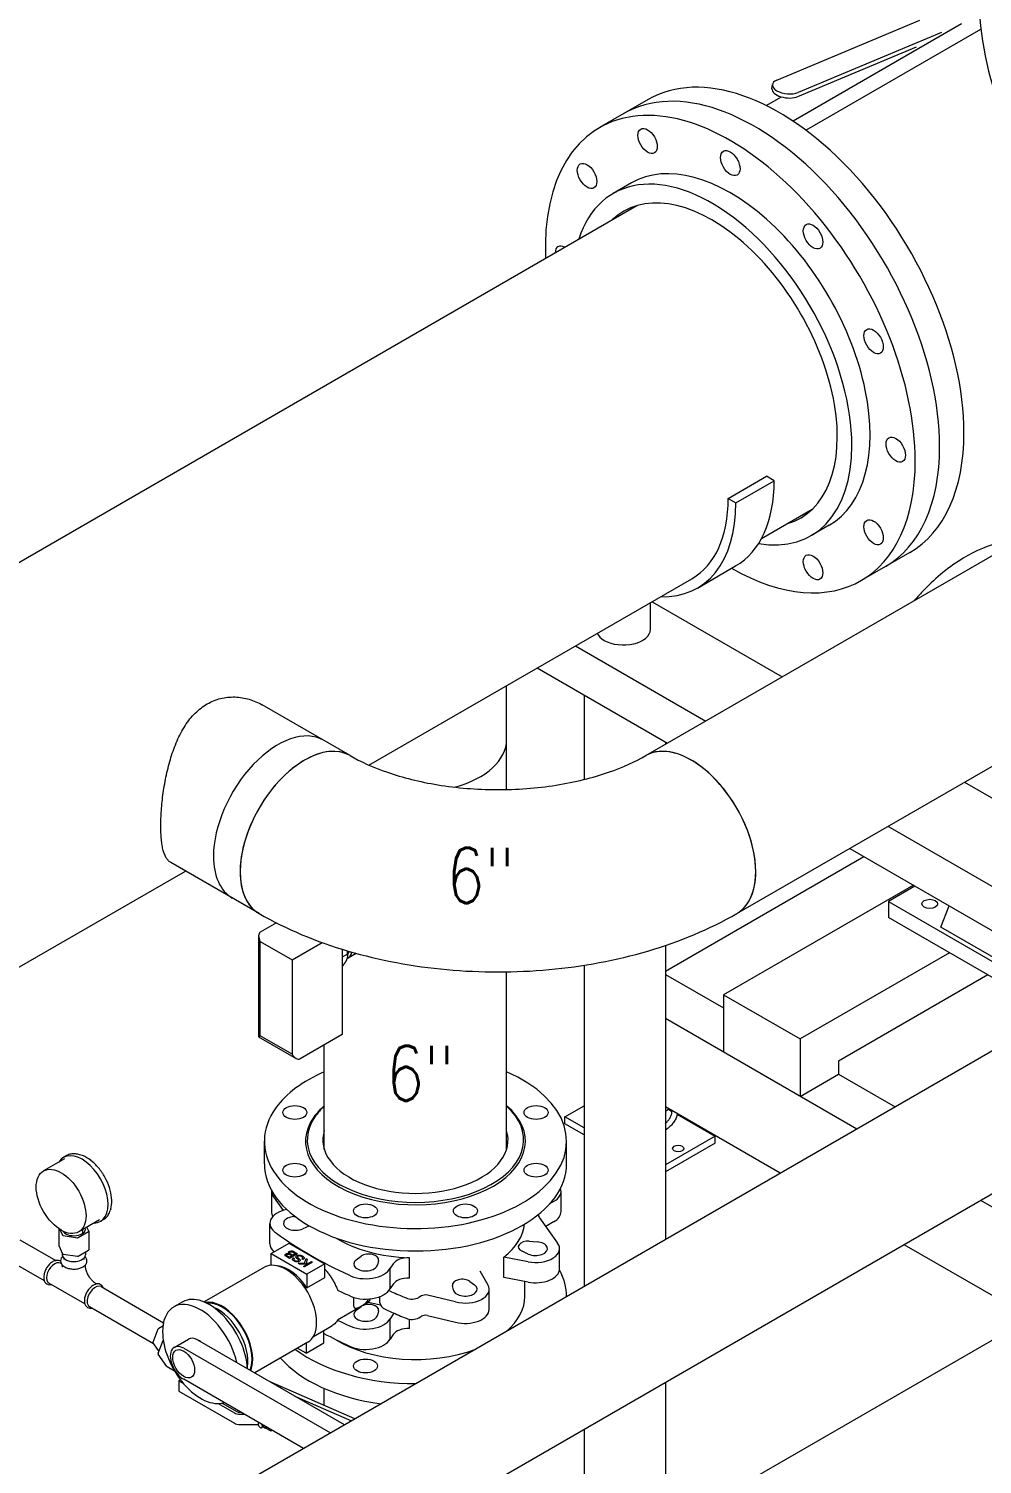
# Model space of a CAD drawing. Header units: millimetres. Extents: x -312439 to 477422, y -331570 to 212570.
# Drawn here: x 351526 to 353682, y 103076 to 106323 of the extents above; entities that cross this region are included whole.
import ezdxf

# ---------------------------------------------------------------- set-up
doc = ezdxf.new("R2010")
doc.units = ezdxf.units.MM
doc.layers.add('ARCONDTEXTO', color=4, linetype='Continuous')
doc.styles.add('ROMANS', font='romans.shx', dxfattribs={"height": 187.5})

msp = doc.modelspace()

# ---------------------------------------------------------------- linework, layer by layer
at = {"color": 4, "linetype": 'Continuous', "lineweight": 0, "extrusion": (-1.11022e-16, 0.816497, 0.57735)}
for p, q in [((353217.664, 106206.7), (353541.279, 106342.407)), ((353635.235, 106333.652), (353254.406, 106113.78)), ((353283.263, 106093.42), (353679.064, 106321.936)), ((353589.776, 106314.407), (353266.161, 106178.7)), ((353265.128, 106169.382), (353533.544, 106281.941)), ((353206.795, 106187.162), (353207.829, 106196.48)), ((352926.928, 106162.771), (352816.769, 106099.171)), ((353194.001, 106148.906), (353228.198, 106168.649)), ((352889.029, 105974.013), (352847.807, 105950.213)), ((353336.061, 105199.732), (353294.838, 105175.932)), ((353518.48, 105138.174), (353408.321, 105074.574)), ((352058.891, 103755.407), (352058.891, 103806.207)), ((352742.298, 103755.407), (352742.298, 103806.207)), ((351606.776, 103766.499), (351559.495, 103739.202)), ((351612.128, 103774.008), (351604.862, 103769.813)), ((351640.654, 103775.99), (351637.276, 103776.783)), ((352074.813, 103693.351), (352074.813, 103647.351)), ((352729.823, 103647.351), (352729.823, 103693.351)), ((351711.542, 103653.208), (351710.54, 103649.886)), ((352079.293, 103680.89), (352101.548, 103649.708)), ((352712.933, 103669.81), (352703.99, 103664.646)), ((351686.384, 103628.614), (351639.103, 103601.316)), ((351695.563, 103629.494), (351688.297, 103625.3)), ((352071.361, 103574.456), (352071.361, 103620.456)), ((352125.731, 103635.903), (352128.46, 103636.098)), ((352681.167, 103633.003), (352721.896, 103575.925)), ((352712.933, 103623.81), (352695.081, 103613.503)), ((351594.105, 103608.535), (351594.105, 103570.682)), ((351596.783, 103606.777), (351602.787, 103593.84)), ((351604.038, 103593.118), (351636.215, 103588.14)), ((351608.03, 103598.049), (351608.03, 103601.005)), ((351637.924, 103588.404), (351661.479, 103602.004)), ((351648.072, 103598.049), (351648.072, 103606.494)), ((351661.937, 103602.991), (351657.725, 103612.067)), ((351661.998, 103602.726), (351661.998, 103560.726)), ((352159.566, 103614.488), (352145.607, 103608.2)), ((351594.165, 103570.418), (351602.787, 103551.84)), ((351637.924, 103546.404), (351661.479, 103560.004)), ((351654.138, 103555.766), (351654.138, 103549.216)), ((352074.103, 103552.743), (352114.698, 103576.181)), ((352113.078, 103554.227), (352113.165, 103554.775)), ((352113.165, 103554.775), (352113.423, 103555.323)), ((352113.423, 103555.323), (352113.855, 103555.871)), ((352113.855, 103555.871), (352115.063, 103556.768)), ((352114.698, 103576.181), (352195.888, 103529.306)), ((352115.063, 103556.768), (352116.789, 103557.565)), ((352116.271, 103554.476), (352116.703, 103555.024)), ((352116.703, 103555.024), (352117.566, 103555.522)), ((352116.789, 103557.565), (352117.738, 103557.814)), ((352117.566, 103555.522), (352118.429, 103555.921)), ((352117.738, 103557.814), (352118.86, 103557.964)), ((352118.429, 103555.921), (352119.464, 103556.22)), ((352118.86, 103557.964), (352119.896, 103558.063)), ((352119.464, 103556.22), (352120.5, 103556.319)), ((352119.896, 103558.063), (352120.327, 103558.113)), ((352120.327, 103558.113), (352121.536, 103558.113)), ((352120.5, 103556.319), (352121.622, 103556.27)), ((352121.536, 103558.113), (352122.658, 103557.964)), ((352121.622, 103556.27), (352122.571, 103556.02)), ((352122.571, 103556.02), (352123.521, 103555.672)), ((352122.658, 103557.964), (352123.607, 103557.715)), ((352123.521, 103555.672), (352129.648, 103552.134)), ((352123.607, 103557.715), (352124.47, 103557.416)), ((352124.47, 103557.416), (352124.988, 103557.216)), ((352124.988, 103557.216), (352134.135, 103551.935)), ((352655.583, 103551.2), (352641.624, 103557.489)), ((352657.886, 103580.155), (352675.458, 103578.903)), ((352726.377, 103517.464), (352726.377, 103563.464)), ((351600.256, 103529.004), (351597.793, 103530.426)), ((351601.964, 103553.613), (351601.964, 103549.216)), ((351601.964, 103525.434), (351601.964, 103526.666)), ((351604.038, 103551.118), (351636.215, 103546.14)), ((351605.638, 103541.509), (351605.638, 103538.834)), ((351650.464, 103541.509), (351650.464, 103538.834)), ((351654.138, 103525.434), (351654.138, 103526.666)), ((352074.103, 103525.757), (352074.103, 103552.743)), ((352074.103, 103552.743), (352155.293, 103505.868)), ((352105.657, 103549.045), (352105.829, 103549.643)), ((352105.743, 103548.397), (352105.657, 103549.045)), ((352105.743, 103548.298), (352105.743, 103548.397)), ((352106.002, 103547.65), (352105.743, 103548.298)), ((352105.829, 103549.643), (352106.174, 103550.241)), ((352106.347, 103547.052), (352106.002, 103547.65)), ((352106.174, 103550.241), (352106.606, 103550.789)), ((352106.865, 103546.554), (352106.347, 103547.052)), ((352106.606, 103550.789), (352107.296, 103551.287)), ((352107.555, 103546.055), (352106.865, 103546.554)), ((352107.296, 103551.287), (352108.418, 103551.935)), ((352115.84, 103541.272), (352107.555, 103546.055)), ((352108.418, 103551.935), (352109.281, 103552.234)), ((352109.281, 103552.234), (352110.23, 103552.483)), ((352109.281, 103549.344), (352109.713, 103549.892)), ((352109.281, 103548.248), (352109.281, 103549.344)), ((352109.626, 103547.65), (352109.281, 103548.248)), ((352110.144, 103547.152), (352109.626, 103547.65)), ((352109.713, 103549.892), (352110.403, 103550.39)), ((352110.748, 103546.604), (352110.144, 103547.152)), ((352110.23, 103552.483), (352111.266, 103552.583)), ((352110.403, 103550.39), (352111.266, 103550.789)), ((352111.18, 103546.354), (352110.748, 103546.604)), ((352115.581, 103543.913), (352111.18, 103546.354)), ((352111.266, 103552.583), (352112.215, 103552.632)), ((352111.266, 103550.789), (352112.302, 103550.988)), ((352112.215, 103552.632), (352113.337, 103552.483)), ((352112.302, 103550.988), (352113.337, 103550.988)), ((352113.423, 103553.031), (352113.078, 103554.227)), ((352113.337, 103552.483), (352113.855, 103552.383)), ((352113.337, 103550.988), (352114.114, 103550.938)), ((352113.855, 103552.383), (352113.423, 103553.031)), ((352114.114, 103550.938), (352115.063, 103550.689)), ((352115.063, 103550.689), (352115.926, 103550.291)), ((352121.363, 103547.251), (352115.581, 103543.913)), ((352134.135, 103551.935), (352115.84, 103541.272)), ((352115.926, 103550.291), (352121.363, 103547.251)), ((352116.012, 103554.027), (352116.271, 103554.476)), ((352116.012, 103553.529), (352116.012, 103554.027)), ((352116.185, 103553.031), (352116.012, 103553.529)), ((352116.703, 103552.533), (352116.185, 103553.031)), ((352117.307, 103551.985), (352116.703, 103552.533)), ((352123.434, 103548.447), (352117.307, 103551.985)), ((352122.528, 103539.716), (352122.744, 103540.489)), ((352122.571, 103539.193), (352122.528, 103539.716)), ((352122.83, 103538.446), (352122.571, 103539.193)), ((352122.744, 103540.489), (352123.434, 103541.385)), ((352122.96, 103538.172), (352122.83, 103538.446)), ((352123.348, 103537.649), (352122.96, 103538.172)), ((352123.607, 103537.399), (352123.348, 103537.649)), ((352129.648, 103552.134), (352123.434, 103548.447)), ((352123.434, 103541.385), (352123.952, 103541.884)), ((352124.038, 103536.851), (352123.607, 103537.399)), ((352123.952, 103541.884), (352124.556, 103542.332)), ((352124.729, 103536.353), (352124.038, 103536.851)), ((352124.556, 103542.332), (352124.988, 103542.581)), ((352125.505, 103535.805), (352124.729, 103536.353)), ((352124.988, 103542.581), (352127.231, 103541.286)), ((352127.49, 103534.659), (352125.505, 103535.805)), ((352126.023, 103540.19), (352125.764, 103539.343)), ((352125.764, 103539.343), (352125.764, 103538.944)), ((352125.764, 103538.944), (352126.023, 103538.296)), ((352126.455, 103540.738), (352126.023, 103540.19)), ((352126.023, 103538.296), (352126.455, 103537.748)), ((352127.231, 103541.286), (352126.455, 103540.738)), ((352126.455, 103537.748), (352127.059, 103537.2)), ((352127.059, 103537.2), (352128.181, 103536.453)), ((352127.965, 103534.485), (352127.49, 103534.659)), ((352128.957, 103534.161), (352127.965, 103534.485)), ((352128.181, 103536.453), (352129.044, 103536.054)), ((352129.475, 103534.011), (352128.957, 103534.161)), ((352129.044, 103536.054), (352130.468, 103535.581)), ((352130.424, 103533.762), (352129.475, 103534.011)), ((352130.381, 103545.048), (352130.597, 103545.92)), ((352130.424, 103544.126), (352130.381, 103545.048)), ((352130.985, 103543.254), (352130.424, 103544.126)), ((352131.374, 103533.613), (352130.424, 103533.762)), ((352130.468, 103535.581), (352131.46, 103535.406)), ((352130.597, 103545.92), (352131.029, 103546.468)), ((352131.201, 103542.98), (352130.985, 103543.254)), ((352131.029, 103546.468), (352131.892, 103547.315)), ((352135.516, 103538.695), (352131.201, 103542.98)), ((352132.409, 103533.513), (352131.374, 103533.613)), ((352131.46, 103535.406), (352132.539, 103535.332)), ((352131.892, 103547.315), (352132.755, 103547.813)), ((352133.79, 103533.563), (352132.409, 103533.513)), ((352132.539, 103535.332), (352133.661, 103535.382)), ((352132.755, 103547.813), (352133.661, 103548.187)), ((352133.661, 103548.187), (352134.998, 103548.56)), ((352133.661, 103535.382), (352135.43, 103535.955)), ((352134.783, 103533.688), (352133.79, 103533.563)), ((352134.135, 103545.521), (352133.963, 103545.023)), ((352133.963, 103545.023), (352134.049, 103544.475)), ((352134.049, 103544.475), (352134.351, 103543.852)), ((352134.61, 103545.994), (352134.135, 103545.521)), ((352134.351, 103543.852), (352134.912, 103543.129)), ((352135.43, 103546.517), (352134.61, 103545.994)), ((352135.732, 103533.887), (352134.783, 103533.688)), ((352134.912, 103543.129), (352136.767, 103541.311)), ((352134.998, 103548.56), (352136.034, 103548.76)), ((352138.105, 103528.617), (352134.998, 103530.311)), ((352134.998, 103530.311), (352150.014, 103530.311)), ((352136.465, 103546.816), (352135.43, 103546.517)), ((352135.43, 103535.955), (352136.207, 103536.652)), ((352135.818, 103538.371), (352135.516, 103538.695)), ((352136.681, 103534.186), (352135.732, 103533.887)), ((352136.25, 103537.723), (352135.818, 103538.371)), ((352136.034, 103548.76), (352137.717, 103548.785)), ((352136.207, 103536.652), (352136.379, 103537.399)), ((352136.379, 103537.399), (352136.25, 103537.723)), ((352137.415, 103546.966), (352136.465, 103546.816)), ((352137.587, 103534.609), (352136.681, 103534.186)), ((352136.767, 103541.311), (352139.227, 103538.844)), ((352138.45, 103546.966), (352137.415, 103546.966)), ((352138.364, 103535.058), (352137.587, 103534.609)), ((352137.717, 103548.785), (352139.313, 103548.66)), ((352156.314, 103528.667), (352138.105, 103528.617)), ((352139.227, 103535.805), (352138.364, 103535.058)), ((352138.882, 103546.916), (352138.45, 103546.966)), ((352139.831, 103546.767), (352138.882, 103546.916)), ((352139.227, 103538.844), (352139.4, 103538.545)), ((352139.572, 103536.303), (352139.227, 103535.805)), ((352139.313, 103548.66), (352140.737, 103548.386)), ((352139.4, 103538.545), (352139.702, 103537.972)), ((352139.831, 103537.101), (352139.572, 103536.303)), ((352139.702, 103537.972), (352139.831, 103537.399)), ((352140.78, 103546.517), (352139.831, 103546.767)), ((352139.831, 103537.399), (352139.831, 103537.101)), ((352140.737, 103548.386), (352141.687, 103548.137)), ((352141.73, 103546.169), (352140.78, 103546.517)), ((352141.687, 103548.137), (352142.593, 103547.813)), ((352142.679, 103545.72), (352141.73, 103546.169)), ((352142.593, 103547.813), (352144.06, 103547.215)), ((352143.11, 103545.471), (352142.679, 103545.72)), ((352143.973, 103544.873), (352143.11, 103545.471)), ((352143.887, 103540.04), (352144.578, 103540.638)), ((352146.045, 103538.795), (352143.887, 103540.04)), ((352144.836, 103544.076), (352143.973, 103544.873)), ((352144.06, 103547.215), (352145.613, 103546.318)), ((352144.578, 103540.638), (352145.182, 103541.186)), ((352145.441, 103543.329), (352144.836, 103544.076)), ((352145.182, 103541.186), (352145.527, 103541.784)), ((352145.613, 103542.581), (352145.441, 103543.329)), ((352145.527, 103541.784), (352145.613, 103542.581)), ((352145.613, 103546.318), (352146.433, 103545.795)), ((352146.649, 103539.243), (352146.045, 103538.795)), ((352146.433, 103545.795), (352147.123, 103545.247)), ((352147.339, 103539.741), (352146.649, 103539.243)), ((352147.123, 103545.247), (352147.727, 103544.699)), ((352147.253, 103523.335), (352156.314, 103528.667)), ((352149.583, 103521.99), (352147.253, 103523.335)), ((352147.943, 103540.289), (352147.339, 103539.741)), ((352147.727, 103544.699), (352148.202, 103544.176)), ((352148.375, 103540.837), (352147.943, 103540.289)), ((352148.202, 103544.176), (352148.547, 103543.628)), ((352148.72, 103541.435), (352148.375, 103540.837)), ((352148.547, 103543.628), (352148.763, 103543.055)), ((352148.806, 103542.282), (352148.72, 103541.435)), ((352148.763, 103543.055), (352148.806, 103542.282)), ((352167.878, 103532.653), (352149.583, 103521.99)), ((352150.014, 103530.311), (352153.294, 103540.973)), ((352153.294, 103540.973), (352156.055, 103539.379)), ((352156.055, 103539.379), (352153.294, 103530.41)), ((352153.294, 103530.41), (352159.335, 103530.41)), ((352195.888, 103529.306), (352155.293, 103505.868)), ((352159.335, 103530.41), (352165.548, 103533.998)), ((352165.548, 103533.998), (352167.878, 103532.653)), ((352195.888, 103498.056), (352195.888, 103529.306)), ((352266.867, 103538.19), (352277.759, 103546.249)), ((352317.019, 103536.86), (352314.851, 103526.715)), ((352350.448, 103528.965), (352343.247, 103518.969)), ((352386.939, 103496.79), (352386.939, 103542.79)), ((352655.18, 103533.735), (352600.386, 103544.167)), ((352600.386, 103498.167), (352600.386, 103544.167)), ((352058.888, 103521.26), (351922.888, 103442.74)), ((352155.293, 103505.868), (352155.293, 103474.618)), ((352155.293, 103474.618), (352195.888, 103498.056)), ((352343.247, 103472.969), (352343.247, 103518.969)), ((352546.504, 103513.058), (352564.571, 103481.422)), ((352655.18, 103487.735), (352600.386, 103498.167)), ((351652.967, 103438.326), (351571.706, 103485.242)), ((352155.117, 103474.72), (352155.293, 103474.618)), ((352346.146, 103466.01), (352340.34, 103468.567)), ((352350.448, 103482.965), (352343.247, 103472.969)), ((352491.497, 103442.904), (352427.649, 103458.093)), ((352486.339, 103469.715), (352484.17, 103479.86)), ((352523.43, 103489.249), (352534.322, 103481.19)), ((352567.298, 103425.62), (352567.298, 103471.62)), ((352647.993, 103455.407), (352647.993, 103489.104)), ((351874.59, 103443.136), (351854.211, 103431.573)), ((352294.723, 103442.312), (352224.525, 103401.783)), ((352266.867, 103424.19), (352277.759, 103432.249)), ((352320.343, 103440.896), (352320.343, 103455.023)), ((352333.458, 103425.597), (352346.146, 103420.01)), ((352414.323, 103456.555), (352408.209, 103453.025)), ((352317.019, 103422.86), (352314.851, 103412.715)), ((352350.448, 103414.965), (352343.247, 103404.969)), ((352343.247, 103358.969), (352343.247, 103404.969)), ((352386.939, 103382.79), (352386.939, 103403.727)), ((352408.209, 103407.025), (352414.323, 103410.555)), ((352427.649, 103412.093), (352491.497, 103396.904)), ((351807.223, 103351.661), (351819, 103382.016)), ((351820.084, 103383.364), (351829.636, 103388.879)), ((352169.715, 103364.629), (352211.317, 103388.648)), ((352193.698, 103350.12), (352193.698, 103378.475)), ((352350.448, 103368.965), (352343.247, 103358.969)), ((351819, 103333.461), (351807.223, 103350.216)), ((351819.029, 103326.663), (351830.333, 103355.8)), ((351819.199, 103333.277), (351821.156, 103332.147)), ((351855.049, 103340.137), (351887.11, 103358.648)), ((351876.482, 103338.014), (352208.277, 103146.453)), ((352240.338, 103164.963), (351908.543, 103356.525)), ((352156.868, 103351.555), (352037.01, 103282.355)), ((352153.103, 103326.682), (352133.445, 103338.032)), ((352153.103, 103326.682), (352193.698, 103350.12)), ((352153.103, 103349.381), (352153.103, 103326.682)), ((351838.62, 103296.974), (351819.029, 103324.847)), ((351838.87, 103296.743), (351855.667, 103287.045)), ((351869.168, 103266.96), (351865.241, 103264.692)), ((351865.241, 103264.692), (351865.241, 103241.092)), ((351865.241, 103264.692), (351875.974, 103258.495)), ((352147.655, 103111.453), (351876.482, 103268.014)), ((351865.241, 103241.092), (351991.336, 103168.291)), ((352263.404, 103178.28), (352071.771, 103262.285)), ((351954.654, 103213.07), (351991.336, 103191.891)), ((351963.174, 103214.051), (351996.446, 103194.841)), ((352128.003, 103229.82), (352255.709, 103173.838)), ((352003.439, 103193.169), (352006.118, 103193.169)), ((352003.439, 103188.997), (352013.344, 103188.997)), ((352003.439, 103165.397), (352045.032, 103165.397)), ((352059.383, 103162.358), (352053.033, 103158.692)), ((352059.569, 103158.042), (352055.738, 103160.254)), ((352060.144, 103157.985), (352063.493, 103159.918)), ((352062.172, 103160.806), (352060.273, 103158.105)), ((352060.919, 103158.432), (352073.434, 103151.207)), ((352073.434, 103154.304), (352073.434, 103151.207)), ((352073.434, 103151.207), (352076.117, 103152.755))]:
    msp.add_line(p, q, dxfattribs=at)
at = {"color": 5, "linetype": 'Continuous', "lineweight": 0, "extrusion": (-1.11022e-16, 0.816497, 0.57735)}
for p, q in [((347217.848, 102641.49), (352900.982, 105922.649)), ((352921.329, 104678.588), (354265.516, 105454.654)), ((353183.136, 105169.706), (353297.554, 105235.765)), ((352295.438, 104657.193), (353025.774, 105078.852)), ((352606.719, 104601.857), (352606.719, 104836.911)), ((352252.941, 104678.588), (352053.877, 104793.518)), ((353127.454, 104321.57), (353784.362, 104700.836)), ((354753.706, 104616.057), (348755.1, 101152.76)), ((352046.817, 104321.57), (351847.752, 104436.5)), ((348398.061, 102407.041), (351880.469, 104417.611)), ((355252.155, 104249.837), (348634.63, 100429.207)), ((354698.822, 104261.08), (350043.404, 101573.274)), ((352246.567, 104229.552), (352234.589, 104222.637)), ((352247.138, 104227.628), (352247.017, 104225.25)), ((352248.611, 104220.937), (352266.75, 104231.41)), ((352606.719, 103788.005), (352606.719, 104189.536)), ((352194.47, 103788.005), (352194.47, 104024.663)), ((351505.995, 103583.426), (351587.256, 103536.51)), ((351479.908, 103538.242), (351561.169, 103491.326)), ((351689.592, 103477.426), (351830.829, 103395.883)), ((351663.505, 103432.242), (351808.347, 103348.618)), ((352194.47, 103208.498), (352194.47, 103247.261))]:
    msp.add_line(p, q, dxfattribs=at)
at = {"color": 7, "linetype": 'Continuous', "lineweight": 0, "extrusion": (-1.11022e-16, 0.816497, 0.57735)}
for p, q in [((353107.906, 105260.394), (353194.509, 105310.394)), ((353211.829, 105300.394), (353194.509, 105310.394)), ((353125.227, 105250.394), (353211.829, 105300.394)), ((353107.906, 105260.394), (353125.227, 105250.394)), ((353038.021, 105057.639), (353124.623, 105107.639)), ((352932.026, 104964.294), (352932.026, 105024.727)), ((352935.673, 105026.833), (353230.09, 104856.851)), ((352762.468, 104926.833), (353056.885, 104756.851)), ((352675.866, 104876.833), (352970.283, 104706.851)), ((352782.091, 104815.504), (352782.091, 104624.685)), ((353642.339, 104618.839), (353743.252, 104560.577)), ((353469.134, 104518.839), (354027.227, 104196.624)), ((353382.532, 104468.839), (353940.625, 104146.624)), ((352965.803, 104249.239), (352965.803, 103583.81)), ((352782.091, 104204.505), (352782.091, 103477.744)), ((352965.803, 103260.521), (352965.803, 102929.81)), ((352782.091, 103154.455), (352782.091, 102823.744))]:
    msp.add_line(p, q, dxfattribs=at)
at = {"color": 3, "linetype": 'Continuous', "lineweight": 0, "extrusion": (-1.11022e-16, 0.816497, 0.57735)}
for p, q in [((352965.803, 104709.438), (352965.803, 104704.265)), ((352965.803, 104191.404), (353414.433, 104450.421)), ((353526.68, 104385.615), (353097.477, 104137.815)), ((353530.165, 104383.603), (353469.942, 104348.833)), ((353469.942, 104348.833), (353469.942, 104312.469)), ((353469.942, 104348.833), (353880.401, 104111.854)), ((353588.699, 104290.547), (353607.484, 104338.963)), ((353848.909, 104093.672), (353469.942, 104312.469)), ((353889.303, 104116.994), (353588.699, 104290.547)), ((353608.17, 104232.663), (353270.682, 104037.815)), ((352965.803, 104183.837), (353097.477, 104107.815)), ((353694.772, 104182.663), (353357.285, 103987.815)), ((353097.477, 104137.815), (353097.477, 104007.815)), ((353097.477, 104137.815), (353270.682, 104037.815)), ((353398.839, 103833.824), (352965.803, 104083.837)), ((353270.682, 104037.815), (353270.682, 103907.815)), ((353357.285, 103987.815), (353357.285, 103957.815)), ((353270.682, 103907.815), (353357.285, 103957.815)), ((353357.285, 103957.815), (353485.441, 103883.824)), ((352738.612, 103861.689), (352782.091, 103886.791)), ((353225.633, 103733.824), (352965.803, 103883.837)), ((352738.612, 103845.689), (352738.612, 103861.689)), ((352782.091, 103836.586), (352738.612, 103861.689)), ((352972.586, 103878.604), (352980.698, 103873.92)), ((352992.243, 103867.255), (353078.094, 103817.689)), ((352782.091, 103820.586), (352738.612, 103845.689)), ((353078.094, 103817.689), (352965.803, 103752.857)), ((353078.094, 103801.689), (353078.094, 103817.689)), ((353078.094, 103801.689), (352965.803, 103736.857)), ((353965.219, 103506.824), (353678.815, 103672.179)), ((353792.014, 103406.824), (353505.61, 103572.179)), ((351679.054, 103483.51), (351677.987, 103484.126)), ((352742.298, 103455.407), (352742.298, 103454.77)), ((352094.718, 103252.532), (352093.841, 103252.61)), ((352094.977, 103252.452), (352097.421, 103251.041))]:
    msp.add_line(p, q, dxfattribs=at)
at = {"color": 2, "linetype": 'Continuous', "lineweight": 0, "extrusion": (-1.11022e-16, 0.816497, 0.57735)}
for p, q in [((352045.845, 104270.797), (352045.845, 104042.855)), ((352086.303, 104300.213), (352049.555, 104278.997)), ((352121.71, 104216.655), (352189.578, 104255.839)), ((352234.589, 104240.79), (352234.589, 104047.826)), ((352045.845, 104042.855), (352049.555, 104044.997)), ((352045.845, 104042.855), (352130.666, 103993.884)), ((352234.589, 104047.826), (352139.622, 103992.997))]:
    msp.add_line(p, q, dxfattribs=at)
at = {"color": 2, "linetype": 'Continuous', "lineweight": 0}
for p, q in [((352049.555, 104044.997), (352049.555, 104258.313)), ((352049.555, 104258.313), (352121.71, 104216.655)), ((352121.71, 104216.655), (352121.71, 104003.338)), ((352121.71, 104003.338), (352049.555, 104044.997))]:
    msp.add_line(p, q, dxfattribs=at)
at = {"color": 4, "linetype": 'Continuous', "lineweight": 0}
for centre, major_axis, ratio, start_param, end_param in [((354092.947, 106152.908), (-295.776, 512.299), 0.57735027, 3.4625876, 7.06858347), ((354092.947, 106152.908), (-295.776, 512.299), 0.57735027, 0.78539816, 2.85831703), ((353222.704, 105650.473), (295.776, -512.299), 0.57735027, 0.78539816, 3.14159265), ((353167.624, 105618.673), (295.776, -512.299), 0.57735027, 0.78539816, 3.14159265), ((353241.913, 106192.7), (-34.084, 3.78), 0.49374699, 5.55713401, 8.69872666), ((353240.879, 106183.382), (34.084, -3.78), 0.49374699, 3.14159265, 5.55713401), ((353112.545, 105586.873), (295.776, -512.299), 0.57735027, 0.78539816, 3.97765017), ((353112.545, 105586.873), (-223.516, 387.141), 0.57735027, 3.14159265, 6.28318531), ((353071.322, 105563.073), (223.516, -387.141), 0.57735027, 0.78539816, 3.6213146), ((352738.422, 105802.873), (15.554, -26.941), 0.57735027, 2.37697695, 3.90620835), ((353222.704, 105650.473), (295.776, -512.299), 0.57735027, 0, 0.78539816), ((353071.322, 105563.073), (223.516, -387.141), 0.57735027, 5.8365922, 7.06858347), ((353167.624, 105618.673), (295.776, -512.299), 0.57735027, 0, 0.78539816), ((353112.545, 105586.873), (295.776, -512.299), 0.57735027, 5.50444835, 7.06858347), ((352400.595, 103806.207), (-341.704, 0), 0.57735027, 5.89048623, 10.34803479), ((352400.595, 103806.207), (-341.704, 0), 0.57735027, 5.35992847, 5.89048623), ((352400.595, 103806.207), (-248.623, 0), 0.57735027, 5.89048623, 10.01814257), ((352400.595, 103809.407), (-244.704, 0), 0.57735027, 5.89048623, 9.99395953), ((352400.595, 103806.207), (-248.623, 0), 0.57735027, 5.68982069, 5.89048623), ((352400.595, 103809.407), (-244.704, 0), 0.57735027, 5.71400373, 5.89048623), ((351646.58, 103697.556), (41.718, -72.257), 0.57735027, 5.97915208, 9.72881118), ((352400.595, 103755.407), (-341.704, 0), 0.57735027, 0, 3.14159265), ((352672.159, 103693.351), (57.664, 0), 0.57735027, 5.49778714, 6.48837061), ((352128.973, 103620.456), (-57.612, 0), 0.57735027, 5.05192447, 7.01565574), ((352129.031, 103647.351), (-54.218, 0), 0.57735027, 0, 0.36108645), ((352129.031, 103620.464), (-26.944, 0), 0.57735027, 4.83515448, 8.51661272), ((352715.139, 103641.083), (-36.742, 0), 0.57735027, 0.02542419, 0.39078769), ((352672.159, 103647.351), (57.664, 0), 0.57735027, 5.49778714, 6.28318531), ((351604.496, 103594.105), (-1.769, 0), 0.57735027, 0.26179939, 1.30899694), ((351628.051, 103607.704), (-26.087, 0), 0.57735027, 0.30524156, 3.28412376), ((351628.051, 103591.216), (26.087, 0), 0.57735027, 2.44570065, 2.56239177), ((351636.673, 103589.127), (1.769, 0), 0.57735027, 4.45058959, 5.49778714), ((351628.051, 103591.216), (26.087, 0), 0.57735027, 0.57920089, 0.695892), ((351660.228, 103602.726), (1.769, 0), 0.57735027, 5.49778714, 6.54498469), ((352899.425, 103973.407), (-1041.033, 0), 0.57735027, 0.67415921, 0.89663711), ((352146.003, 103624.523), (22.045, 0), 0.57735027, 5.37502007, 5.4354748), ((352400.595, 103685.407), (247.398, 0), 0.57735027, 3.89075804, 4.6571629), ((352400.595, 103628.407), (247.398, 0), 0.57735027, 5.65240676, 6.21727529), ((351660.228, 103560.726), (1.769, 0), 0.57735027, 5.49778714, 6.28318531), ((352128.973, 103574.456), (-57.612, 0), 0.57735027, 0, 0.57191654), ((352655.186, 103567.523), (-22.045, 0), 0.57735027, 4.5896219, 7.19134897), ((352672.159, 103563.464), (54.218, 0), 0.57735027, 4.39388168, 6.69260189), ((352672.159, 103563.464), (26.944, 0), 0.57735027, 4.04975631, 7.73121456), ((351584.75, 103507.834), (-13.044, -22.592), 0.57735027, 3.14159265, 6.28318531), ((351628.051, 103549.216), (26.087, 0), 0.57735027, 3.14159265, 5.49778714), ((351604.496, 103552.105), (-1.769, 0), 0.57735027, 0.26179939, 1.30899694), ((351636.673, 103547.127), (1.769, 0), 0.57735027, 4.45058959, 5.49778714), ((351628.051, 103549.216), (26.087, 0), 0.57735027, 5.49778714, 6.28318531), ((352107.878, 103436.407), (48.99, -84.853), 0.57735027, 0, 3.14159265), ((352113.603, 103439.713), (-46.54, 80.61), 0.57735027, 4.81527641, 5.89597755), ((352288.109, 103528.62), (-26.944, 0), 0.57735027, 5.62055264, 9.30201088), ((352295.139, 103538.419), (22.045, 0), 0.57735027, 6.16041823, 8.76214529), ((352384.911, 103521.609), (-36.742, 0), 0.57735027, 4.6571629, 5.92906003), ((352288.096, 103528.587), (-57.612, 0), 0.57735027, 0.8383259, 2.84824923), ((352384.911, 103475.609), (-36.742, 0), 0.57735027, 4.6571629, 5.92906003), ((352506.05, 103481.419), (22.045, 0), 0.57735027, 0.66263109, 3.26435815), ((352672.159, 103517.464), (54.218, 0), 0.57735027, 4.39388168, 6.28318531), ((352400.595, 103455.407), (341.704, 0), 0.57735027, 6.27995033, 6.59104291), ((352899.425, 103927.407), (-1041.033, 0), 0.57735027, 0.86544902, 0.89663711), ((352288.096, 103482.587), (-57.612, 0), 0.57735027, 0.8383259, 2.84824923), ((352977.148, 103939.496), (-1034.762, 0), 0.57735027, 0.91498296, 0.95495011), ((352422.984, 103451.555), (-12.247, 0), 0.57735027, 4.32160129, 5.49778714), ((352513.08, 103471.62), (-26.944, 0), 0.57735027, 0.1227655, 3.80422374), ((352513.08, 103471.62), (-54.218, 0), 0.57735027, 1.16137975, 3.46009996), ((351914.649, 103325.05), (-60.438, 106.523), 0.57229596, 4.22328271, 7.07290387), ((351935.029, 103336.613), (60.438, -106.523), 0.57229596, 0.84465523, 3.14159265), ((351963.379, 103352.981), (48.99, -84.853), 0.57735027, 0.78539816, 2.94120843), ((351963.379, 103352.981), (47.842, -82.864), 0.57735027, 2.35619449, 2.89508595), ((351953.907, 103347.512), (47.842, -82.864), 0.57735027, 0.60973252, 2.48929781), ((351963.379, 103352.981), (47.842, -82.864), 0.57735027, 0.4172627, 2.35619449), ((352697.622, 103776.896), (466.176, 350.867), 0.10439391, 3.46287924, 3.51903727), ((352295.139, 103424.419), (22.045, 0), 0.57735027, 6.16041823, 8.76214529), ((352400.595, 103571.407), (247.398, 0), 0.57735027, 4.27017577, 4.3865444), ((352353.668, 103440.896), (-33.325, 0), 0.57735027, 0, 0.91921606), ((352392.62, 103462.025), (-22.045, 0), 0.57735027, 0.92875564, 2.35619449), ((352513.08, 103425.62), (54.218, 0), 0.57735027, 4.3029724, 6.28318531), ((352400.595, 103455.407), (247.398, 0), 0.57735027, 5.69911555, 6.28318531), ((352899.425, 103859.407), (-1041.033, 0), 0.57735027, 0.86544902, 0.89663711), ((352288.096, 103414.587), (-57.612, 0), 0.57735027, 0.8383259, 2.84824923), ((352288.109, 103414.62), (-26.944, 0), 0.57735027, 5.62055264, 9.30201088), ((352977.148, 103893.496), (1034.762, 0), 0.57735027, 4.05657561, 4.09654276), ((352384.911, 103407.609), (-36.742, 0), 0.57735027, 5.80761258, 5.92906003), ((352392.62, 103416.025), (22.045, 0), 0.57735027, 4.07034829, 5.49778714), ((352422.984, 103405.555), (12.247, 0), 0.57735027, 1.18000863, 2.35619449), ((351820.084, 103381.919), (0.885, 1.532), 0.57735027, 0.78539816, 1.83259571), ((351914.649, 103325.05), (-60.438, 106.523), 0.57229596, 0.78971856, 3.02809865), ((351908.543, 103321.525), (21.433, -37.123), 0.57735027, 2.35619449, 3.14159265), ((352899.425, 103813.407), (-1041.033, 0), 0.57735027, 0.82587956, 0.89663711), ((352384.911, 103361.609), (-36.742, 0), 0.57735027, 4.6571629, 5.92906003), ((351808.306, 103351.564), (-0.885, -1.532), 0.57735027, 4.97418837, 6.02138592), ((351820.084, 103334.809), (-0.885, -1.532), 0.57735027, 6.02138592, 6.28318531), ((351876.482, 103303.014), (-21.433, 37.123), 0.57735027, 5.49778714, 8.6393798), ((351914.649, 103325.05), (17.546, -30.39), 0.57735027, 2.35619449, 2.57818058), ((352400.595, 103455.407), (341.704, 0), 0.57735027, 3.7944782, 4.71562396), ((352400.595, 103455.407), (247.398, 0), 0.57735027, 3.88280243, 5.29645874), ((352288.096, 103368.587), (-57.612, 0), 0.57735027, 0.8383259, 2.84824923), ((351820.391, 103326.541), (-1.112, -1.927), 0.57735027, 4.97418837, 6.02138592), ((351839.983, 103298.669), (-1.112, -1.927), 0.57735027, 6.02138592, 6.28318531), ((351963.379, 103352.981), (48.99, -84.853), 0.57735027, 0.42628742, 0.78539816), ((352400.595, 103404.607), (341.704, 0), 0.57735027, 3.60737275, 4.48242433), ((352003.439, 103198.879), (17.116, 0), 0.57735027, 3.92699082, 4.71238898), ((352003.439, 103175.279), (17.116, 0), 0.57735027, 3.92699082, 4.71238898), ((352003.439, 103198.879), (9.89, 0), 0.57735027, 3.92699082, 4.71238898), ((352049.603, 103164.634), (-3.43, 5.942), 0.57735027, 0.12665016, 0.78539816), ((352049.603, 103164.634), (-3.43, 5.942), 0.57735027, 0.78539816, 4.58573882), ((352059.569, 103158.981), (0.575, -0.996), 0.57735027, 5.49778714, 6.54498469), ((352062.918, 103160.915), (0.575, -0.996), 0.57735027, 0, 0.17460488)]:
    msp.add_ellipse(centre, major_axis=major_axis, ratio=ratio, start_param=start_param, end_param=end_param, dxfattribs=at)
for centre, major_axis in [((352925.484, 106068.995), (15.554, -26.941)), ((353112.545, 106018.873), (15.554, -26.941)), ((352788.545, 105989.934), (15.554, -26.941)), ((353299.607, 105852.995), (15.554, -26.941)), ((353436.545, 105615.811), (15.554, -26.941)), ((353486.668, 105370.873), (15.554, -26.941)), ((353436.545, 105183.811), (15.554, -26.941)), ((353299.607, 105104.75), (15.554, -26.941)), ((352127.899, 103871.422), (-27.189, 0)), ((352673.29, 103871.422), (-27.189, 0)), ((351599.299, 103670.259), (39.804, -68.943)), ((352127.899, 103740.993), (-27.189, 0)), ((352673.29, 103740.993), (-27.189, 0)), ((352287.64, 103648.767), (-27.189, 0)), ((352513.549, 103648.767), (-27.189, 0)), ((351876.482, 103303.014), (17.546, -30.39)), ((352287.64, 103297.967), (27.189, 0))]:
    msp.add_ellipse(centre, major_axis=major_axis, ratio=0.57735027, dxfattribs=at)
at = {"color": 5, "linetype": 'Continuous', "lineweight": 0}
for centre, major_axis, start_param, end_param in [((353071.322, 105563.073), (200.246, -346.836), 6.14317148, 9.56479178), ((352089.494, 104534.942), (-103.062, -178.509), 3.14159265, 5.49778714), ((352149.879, 104500.079), (103.062, 178.509), 0, 3.14159265), ((352149.879, 104500.079), (-103.062, -178.509), 3.14159265, 5.49778714), ((352400.595, 104714.556), (206.125, 0), 5.15861133, 6.28318531), ((352400.595, 104714.556), (-206.125, 0), 2.01701867, 3.14159265), ((353024.392, 104500.079), (-103.062, 178.509), 3.14159265, 6.28318531), ((353024.392, 104500.079), (-103.062, 178.509), 3.92699082, 6.28318531), ((352089.494, 104534.942), (-103.062, -178.509), 5.49778714, 6.28318531), ((352149.879, 104500.079), (-103.062, -178.509), 5.49778714, 6.28318531), ((353024.392, 104500.079), (-103.062, 178.509), 3.14159265, 3.92699082), ((352215.19, 104248.169), (22.627, -39.191), 0.72864817, 0.97932491), ((352228.464, 104255.833), (20.147, -34.896), 6.15484872, 6.90546091), ((352228.464, 104255.833), (16.473, -28.532), 0.14786883, 0.52348545), ((352400.595, 103809.407), (-209.431, 0), 6.10524599, 9.60271728), ((351676.549, 103454.834), (-13.044, -22.592), 3.14159265, 5.49778714), ((351676.549, 103454.834), (-13.044, -22.592), 5.49778714, 6.28318531)]:
    msp.add_ellipse(centre, major_axis=major_axis, ratio=0.57735027, start_param=start_param, end_param=end_param, dxfattribs=at)
at = {"color": 7, "linetype": 'Continuous', "lineweight": 0}
for centre, major_axis, start_param, end_param in [((352914.09, 105472.294), (210.534, -364.655), 0, 0.78539816), ((352827.487, 105422.294), (210.534, -364.655), 5.94041338, 7.06858347), ((352827.487, 105422.294), (198.286, -343.442), 0, 0.78539816), ((352870.789, 104964.294), (-61.237, 0), 0.26000524, 0.78539816), ((352870.789, 104964.294), (-61.237, 0), 0.78539816, 3.14159265)]:
    msp.add_ellipse(centre, major_axis=major_axis, ratio=0.57735027, start_param=start_param, end_param=end_param, dxfattribs=at)
at = {"color": 3, "linetype": 'Continuous', "lineweight": 0}
for centre, major_axis in [((353563.556, 104343.269), (17.814, 0)), ((352994.956, 103789.689), (-12.86, 0))]:
    msp.add_ellipse(centre, major_axis=major_axis, ratio=0.57735027, dxfattribs=at)
at = {"color": 2, "linetype": 'Continuous', "lineweight": 0}
for centre, major_axis, start_param, end_param in [((352058.511, 104263.484), (-8.956, 15.512), 0, 1.57079633), ((352130.666, 104008.509), (8.956, -15.512), 4.71238898, 6.28318531)]:
    msp.add_ellipse(centre, major_axis=major_axis, ratio=0.57735027, start_param=start_param, end_param=end_param, dxfattribs=at)
at = {"color": 3, "linetype": 'Continuous', "lineweight": 0}
for centre, major_axis, start_param, end_param in [((352965.343, 103872.592), (-3.062, -5.303), 2.35619449, 2.57920806), ((352129.031, 103693.351), (-54.218, 0), 6.21040253, 6.69260189), ((351595.874, 103570.682), (-1.769, 0), 0, 0.26179939), ((352094.093, 103250.92), (0.885, 1.532), 0, 0.26179939)]:
    msp.add_ellipse(centre, major_axis=major_axis, ratio=0.57735027, start_param=start_param, end_param=end_param, dxfattribs=at)
for points, knots in [([(353768.29, 105167.581), (353754.664, 105166.922), (353741.166, 105164.98), (353697.032, 105154.93), (353667.44, 105142.146), (353607.817, 105106.242), (353578.129, 105081.944), (353543.267, 105045.9), (353535.804, 105037.672), (353528.561, 105029.173)], [4.282816467, 4.282816467, 4.282816467, 4.282816467, 4.418375954, 4.418375954, 4.733888594, 4.733888594, 5.088897201, 5.088897201, 5.188924418, 5.188924418, 5.188924418, 5.188924418]), ([(352973.491, 103879.398), (352971.238, 103877.388), (352968.8, 103875.473), (352966.073, 103873.576), (352965.938, 103873.482), (352965.803, 103873.389)], [260.55035161, 260.55035161, 260.55035161, 260.55035161, 264.98059162, 264.98059162, 265.21043712, 265.21043712, 265.21043712, 265.21043712]), ([(352965.803, 103846.823), (352967.542, 103848.317), (352969.144, 103849.862), (352972.563, 103853.59), (352974.262, 103855.815), (352977.08, 103860.349), (352978.2, 103862.673), (352979.846, 103867.36), (352980.37, 103869.736), (352980.686, 103873.147), (352980.724, 103874.19), (352980.703, 103875.234)], [149.48054217, 149.48054217, 149.48054217, 149.48054217, 153.04140817, 153.04140817, 157.89564185, 157.89564185, 162.80984196, 162.80984196, 167.80883827, 167.80883827, 170.00900287, 170.00900287, 170.00900287, 170.00900287]), ([(352992.449, 103868.453), (352992.079, 103866.096), (352991.5, 103863.755), (352989.75, 103858.577), (352988.459, 103855.749), (352985.28, 103850.255), (352983.376, 103847.576), (352979.008, 103842.421), (352976.521, 103839.934), (352971.327, 103835.47), (352968.65, 103833.457), (352965.803, 103831.57)], [453.68785506, 453.68785506, 453.68785506, 453.68785506, 457.74962787, 457.74962787, 462.85063615, 462.85063615, 468.02145132, 468.02145132, 473.27729779, 473.27729779, 478.03438389, 478.03438389, 478.03438389, 478.03438389])]:
    msp.add_open_spline(points, degree=3, knots=knots, dxfattribs=at)
at = {"color": 5, "linetype": 'Continuous', "lineweight": 0}
for points, knots in [([(351847.752, 104436.5), (351845.829, 104437.611), (351844.008, 104439.003), (351840.6, 104442.396), (351839.013, 104444.397), (351836.088, 104449.028), (351834.75, 104451.658), (351832.327, 104457.547), (351831.243, 104460.805), (351829.33, 104467.922), (351828.499, 104471.784), (351827.086, 104480.065), (351826.505, 104484.484), (351825.584, 104493.799), (351825.244, 104498.696), (351824.796, 104508.865), (351824.688, 104514.136), (351824.688, 104524.92), (351824.796, 104530.587), (351825.244, 104542.383), (351825.584, 104548.511), (351826.505, 104561.126), (351827.086, 104567.612), (351828.499, 104580.825), (351829.33, 104587.551), (351831.243, 104601.114), (351832.327, 104607.958), (351834.75, 104621.64), (351836.088, 104628.478), (351839.013, 104642.016), (351840.6, 104648.716), (351844.008, 104661.847), (351845.829, 104668.278), (351849.682, 104680.767), (351851.785, 104687.051), (351856.36, 104699.527), (351858.832, 104705.717), (351864.161, 104717.86), (351867.018, 104723.812), (351873.128, 104735.343), (351876.38, 104740.922), (351883.275, 104751.584), (351886.921, 104756.673), (351894.589, 104766.257), (351898.611, 104770.752), (351906.983, 104779.063), (351911.334, 104782.88), (351920.293, 104789.778), (351924.901, 104792.86), (351934.271, 104798.27), (351939.156, 104800.669), (351949.241, 104804.766), (351954.442, 104806.464), (351965.055, 104809.114), (351970.468, 104810.066), (351981.389, 104811.214), (351986.897, 104811.41), (351997.881, 104811.07), (352003.362, 104810.534), (352014.178, 104808.775), (352019.513, 104807.552), (352029.914, 104804.492), (352034.981, 104802.654), (352044.737, 104798.452), (352049.425, 104796.088), (352053.877, 104793.518)], [64.92084542, 64.92084542, 64.92084542, 64.92084542, 73.00951141, 73.00951141, 81.09817741, 81.09817741, 89.1868434, 89.1868434, 97.2755094, 97.2755094, 105.36417539, 105.36417539, 113.45284139, 113.45284139, 121.54150739, 121.54150739, 129.63017338, 129.63017338, 137.71883938, 137.71883938, 145.80750537, 145.80750537, 153.89617137, 153.89617137, 161.98483736, 161.98483736, 170.07350336, 170.07350336, 178.16216935, 178.16216935, 186.25083535, 186.25083535, 194.33950134, 194.33950134, 202.45460702, 202.45460702, 210.5697127, 210.5697127, 218.68481838, 218.68481838, 226.79992405, 226.79992405, 234.91502973, 234.91502973, 243.03013541, 243.03013541, 251.14524108, 251.14524108, 259.26034676, 259.26034676, 267.37545244, 267.37545244, 275.49055812, 275.49055812, 283.60566379, 283.60566379, 291.72076947, 291.72076947, 299.83587515, 299.83587515, 307.95098082, 307.95098082, 316.0660865, 316.0660865, 324.18119218, 324.18119218, 324.18119218, 324.18119218]), ([(352252.941, 104678.588), (352276.226, 104665.145), (352304.802, 104652.069), (352371.557, 104629.057), (352410.144, 104619.318), (352493.587, 104605.58), (352538.62, 104601.82), (352629.467, 104601.462), (352675.273, 104604.967), (352761.367, 104618.617), (352801.707, 104628.683), (352869.687, 104652.168), (352898.134, 104665.196), (352921.329, 104678.588)], [0, 0, 0, 0, 0.2471265, 0.2471265, 0.50760913, 0.50760913, 0.77855804, 0.77855804, 1.053397, 1.053397, 1.32461508, 1.32461508, 1.57079633, 1.57079633, 1.57079633, 1.57079633]), ([(352046.817, 104321.57), (352108.795, 104285.787), (352176.67, 104257.728), (352319.786, 104215.627), (352395.055, 104201.641), (352548.205, 104187.636), (352626.066, 104187.636), (352779.216, 104201.641), (352854.485, 104215.627), (352997.601, 104257.728), (353065.476, 104285.787), (353127.454, 104321.57)], [0, 0, 0, 0, 0.31415927, 0.31415927, 0.62831853, 0.62831853, 0.9424778, 0.9424778, 1.25663706, 1.25663706, 1.57079633, 1.57079633, 1.57079633, 1.57079633])]:
    msp.add_open_spline(points, degree=3, knots=knots, dxfattribs=at)
for points, weights in [([(352245.875, 104237.373), (352246.363, 104233.674), (352246.567, 104229.552)], [1.0145064158, 1.00976611456, 1]), ([(352244.754, 104216.96), (352241.857, 104210.558), (352234.589, 104201.07)], [1, 1.03335792342, 1.00808033252]), ([(352246.567, 104229.552), (352248.035, 104224.213), (352244.754, 104216.96)], [1, 1.0379548493, 1])]:
    msp.add_rational_spline(points, weights, degree=2, dxfattribs=at)
at = {"color": 4, "linetype": 'Continuous', "lineweight": 0}
for points, knots in [([(351637.276, 103776.783), (351635.394, 103777.226), (351633.538, 103777.544), (351629.896, 103777.929), (351628.111, 103777.996), (351624.629, 103777.877), (351622.932, 103777.691), (351619.644, 103777.066), (351618.053, 103776.627), (351614.994, 103775.502), (351613.526, 103774.815), (351612.128, 103774.008)], [1.859058413, 1.859058413, 1.859058413, 1.859058413, 1.958485629, 1.958485629, 2.057912844, 2.057912844, 2.157340059, 2.157340059, 2.256767275, 2.256767275, 2.35619449, 2.35619449, 2.35619449, 2.35619449]), ([(351711.542, 103653.208), (351713.306, 103659.058), (351714.093, 103665.74), (351713.69, 103680.156), (351712.485, 103687.896), (351708.217, 103703.616), (351705.155, 103711.594), (351697.491, 103726.989), (351692.892, 103734.405), (351682.614, 103747.941), (351676.936, 103754.058), (351665.053, 103764.382), (351658.85, 103768.583), (351648.631, 103773.588), (351644.592, 103775.064), (351640.654, 103775.99)], [5.99492323, 5.99492323, 5.99492323, 5.99492323, 6.31601488, 6.31601488, 6.6392065, 6.6392065, 6.96195028, 6.96195028, 7.28431668, 7.28431668, 7.60676361, 7.60676361, 7.92970167, 7.92970167, 8.14224372, 8.14224372, 8.14224372, 8.14224372]), ([(351695.563, 103629.494), (351696.961, 103630.302), (351698.29, 103631.229), (351700.794, 103633.316), (351701.969, 103634.474), (351704.154, 103637.009), (351705.164, 103638.386), (351707.008, 103641.342), (351707.843, 103642.922), (351709.33, 103646.268), (351709.982, 103648.034), (351710.54, 103649.886)], [5.497787144, 5.497787144, 5.497787144, 5.497787144, 5.597214359, 5.597214359, 5.696641574, 5.696641574, 5.79606879, 5.79606879, 5.895496005, 5.895496005, 5.994923221, 5.994923221, 5.994923221, 5.994923221]), ([(351598.399, 103534.193), (351596.967, 103535.296), (351595.294, 103536.074), (351591.621, 103536.913), (351589.615, 103536.922), (351585.309, 103536.177), (351583.003, 103535.308), (351578.35, 103532.735), (351576.011, 103530.968), (351571.641, 103526.779), (351569.612, 103524.357), (351566.05, 103519.118), (351564.515, 103516.305), (351562.068, 103510.535), (351561.156, 103507.578), (351560.231, 103502.639), (351560.031, 103500.626), (351560.031, 103498.684)], [3.85019765, 3.85019765, 3.85019765, 3.85019765, 4.10313939, 4.10313939, 4.37566185, 4.37566185, 4.69126744, 4.69126744, 5.03135787, 5.03135787, 5.3709906, 5.3709906, 5.70789292, 5.70789292, 6.0452189, 6.0452189, 6.28318531, 6.28318531, 6.28318531, 6.28318531]), ([(351602.661, 103545.759), (351601.431, 103544.494), (351600.409, 103543.093), (351598.744, 103539.71), (351598.254, 103537.659), (351598.326, 103533.745), (351598.791, 103531.9), (351600.506, 103528.339), (351601.819, 103526.649), (351604.699, 103523.984), (351606.16, 103522.93), (351607.768, 103522.002)], [4.98679564, 4.98679564, 4.98679564, 4.98679564, 5.2208086, 5.2208086, 5.50845278, 5.50845278, 5.76901523, 5.76901523, 6.05571016, 6.05571016, 6.28318531, 6.28318531, 6.28318531, 6.28318531]), ([(351601.964, 103525.434), (351601.964, 103524.055), (351601.834, 103522.993), (351601.587, 103521.774), (351601.473, 103521.502), (351601.473, 103521.502)], [0, 0, 0, 0, 0.206723666, 0.206723666, 0.380488515, 0.380488515, 0.380488515, 0.380488515]), ([(351607.768, 103522.002), (351610.174, 103520.613), (351612.911, 103519.505), (351618.777, 103517.89), (351621.903, 103517.383), (351628.232, 103516.996), (351631.431, 103517.112), (351637.628, 103517.955), (351640.624, 103518.682), (351646.15, 103520.721), (351648.677, 103522.037), (351652.95, 103525.207), (351654.714, 103527.061), (351657.03, 103531.031), (351657.69, 103533.098), (351657.891, 103537.069), (351657.553, 103538.943), (351656.082, 103542.543), (351654.909, 103544.248), (351653.442, 103545.759)], [0, 0, 0, 0, 0.34048244, 0.34048244, 0.67988947, 0.67988947, 1.01671615, 1.01671615, 1.35418116, 1.35418116, 1.69481479, 1.69481479, 2.03123729, 2.03123729, 2.32696498, 2.32696498, 2.58783067, 2.58783067, 2.867186, 2.867186, 2.867186, 2.867186]), ([(351677.987, 103484.126), (351676.793, 103484.815), (351675.392, 103485.773), (351672.301, 103488.306), (351670.597, 103489.924), (351667.121, 103493.773), (351665.351, 103496.039), (351662.028, 103500.992), (351660.486, 103503.693), (351657.868, 103509.15), (351656.793, 103511.907), (351655.222, 103517.035), (351654.706, 103519.417), (351654.222, 103522.982), (351654.138, 103524.312), (351654.138, 103525.434)], [1.57079633, 1.57079633, 1.57079633, 1.57079633, 1.77751999, 1.77751999, 2.00098147, 2.00098147, 2.24003607, 2.24003607, 2.48801039, 2.48801039, 2.73567488, 2.73567488, 2.9733388, 2.9733388, 3.14159265, 3.14159265, 3.14159265, 3.14159265]), ([(351560.031, 103498.684), (351560.031, 103495.905), (351560.438, 103493.268), (351562.139, 103488.707), (351563.379, 103486.739), (351566.44, 103483.911), (351568.138, 103482.946), (351571.811, 103481.855), (351573.772, 103481.726), (351576.171, 103482.004), (351576.609, 103482.073), (351577.048, 103482.158)], [0, 0, 0, 0, 0.34048244, 0.34048244, 0.65554533, 0.65554533, 0.92276419, 0.92276419, 1.19075282, 1.19075282, 1.25064011, 1.25064011, 1.25064011, 1.25064011]), ([(352195.888, 103516.874), (352197.62, 103514.896), (352199.31, 103512.867), (352202.833, 103508.42), (352204.65, 103505.99), (352208.115, 103501.082), (352209.764, 103498.604), (352212.869, 103493.652), (352214.38, 103491.094), (352217.272, 103485.854), (352218.653, 103483.173), (352221.249, 103477.733), (352222.464, 103474.974), (352223.904, 103471.394), (352224.219, 103470.589), (352224.525, 103469.783)], [75.66455696, 75.66455696, 75.66455696, 75.66455696, 78.77264609, 78.77264609, 82.35321808, 82.35321808, 85.93379008, 85.93379008, 89.51436985, 89.51436985, 93.09494962, 93.09494962, 96.67552939, 96.67552939, 97.71231018, 97.71231018, 97.71231018, 97.71231018]), ([(351694.934, 103474.342), (351694.763, 103474.839), (351694.572, 103475.324), (351693.434, 103477.858), (351692.094, 103479.68), (351688.906, 103482.228), (351687.167, 103483.057), (351683.419, 103483.913), (351681.414, 103483.922), (351677.107, 103483.177), (351674.802, 103482.308), (351670.149, 103479.735), (351667.81, 103477.968), (351663.44, 103473.779), (351661.411, 103471.357), (351657.849, 103466.118), (351656.314, 103463.305), (351653.866, 103457.535), (351652.955, 103454.578), (351652.03, 103449.639), (351651.83, 103447.626), (351651.83, 103445.684)], [3.46174887, 3.46174887, 3.46174887, 3.46174887, 3.53215358, 3.53215358, 3.83952991, 3.83952991, 4.10313939, 4.10313939, 4.37566185, 4.37566185, 4.69126744, 4.69126744, 5.03135787, 5.03135787, 5.3709906, 5.3709906, 5.70789292, 5.70789292, 6.0452189, 6.0452189, 6.28318531, 6.28318531, 6.28318531, 6.28318531]), ([(351651.83, 103445.684), (351651.83, 103442.905), (351652.237, 103440.268), (351653.938, 103435.707), (351655.178, 103433.739), (351658.238, 103430.911), (351659.936, 103429.946), (351663.609, 103428.855), (351665.57, 103428.726), (351667.97, 103429.004), (351668.408, 103429.073), (351668.847, 103429.158)], [0, 0, 0, 0, 0.34048244, 0.34048244, 0.65554533, 0.65554533, 0.92276419, 0.92276419, 1.19075282, 1.19075282, 1.25064011, 1.25064011, 1.25064011, 1.25064011]), ([(352266.867, 103428.615), (352266.594, 103428.519), (352266.333, 103428.441), (352265.654, 103428.279), (352265.262, 103428.234), (352264.568, 103428.247), (352264.264, 103428.305), (352263.491, 103428.58), (352263.103, 103428.903), (352262.475, 103429.759), (352262.236, 103430.293), (352261.855, 103431.537), (352261.714, 103432.248), (352261.495, 103433.82), (352261.418, 103434.682), (352261.246, 103437.463), (352261.209, 103439.571), (352261.17, 103444.081), (352261.169, 103446.484), (352261.169, 103450.271), (352261.17, 103451.698), (352261.173, 103453.179)], [19.61044159, 19.61044159, 19.61044159, 19.61044159, 20.1459077, 20.1459077, 21.07701959, 21.07701959, 22.00813148, 22.00813148, 23.82803603, 23.82803603, 25.64794057, 25.64794057, 27.46784512, 27.46784512, 29.28774966, 29.28774966, 32.92755875, 32.92755875, 36.56736784, 36.56736784, 38.6078005, 38.6078005, 38.6078005, 38.6078005]), ([(352294.225, 103449.513), (352293.709, 103448.537), (352293.149, 103447.576), (352291.754, 103445.389), (352290.888, 103444.175), (352289.455, 103442.38), (352288.954, 103441.786), (352287.902, 103440.605), (352287.35, 103440.017), (352286.227, 103438.888), (352285.645, 103438.33), (352284.433, 103437.238), (352283.803, 103436.702), (352282.542, 103435.696), (352281.909, 103435.224), (352280.687, 103434.377), (352280.098, 103434.003), (352279.004, 103433.371), (352278.474, 103433.099), (352277.906, 103432.853), (352277.832, 103432.822), (352277.759, 103432.792)], [10.72081033, 10.72081033, 10.72081033, 10.72081033, 12.2855599, 12.2855599, 14.33315322, 14.33315322, 15.35694987, 15.35694987, 16.38074653, 16.38074653, 17.32842798, 17.32842798, 18.27610943, 18.27610943, 19.22379089, 19.22379089, 20.17147234, 20.17147234, 21.11915379, 21.11915379, 21.26267195, 21.26267195, 21.26267195, 21.26267195]), ([(352294.723, 103442.312), (352295.644, 103443.626), (352296.508, 103444.991), (352297.964, 103447.552), (352298.578, 103448.734), (352299.147, 103449.942)], [98.77164859, 98.77164859, 98.77164859, 98.77164859, 101.28277937, 101.28277937, 103.33611347, 103.33611347, 103.33611347, 103.33611347]), ([(352224.525, 103401.783), (352224.219, 103401.279), (352223.904, 103400.784), (352222.464, 103398.623), (352221.249, 103397.066), (352218.653, 103394.208), (352217.272, 103392.907), (352214.38, 103390.576), (352212.869, 103389.544), (352211.317, 103388.648)], [131.44454629, 131.44454629, 131.44454629, 131.44454629, 132.48132708, 132.48132708, 136.06190685, 136.06190685, 139.64248662, 139.64248662, 143.22306639, 143.22306639, 143.22306639, 143.22306639])]:
    msp.add_open_spline(points, degree=3, knots=knots, dxfattribs=at)

# ---------------------------------------------------------------- texts
at = {"layer": 'ARCONDTEXTO', "linetype": 'Continuous', "lineweight": -3, "style": 'ROMANS', "width": 0.8}
for p in [(352471.007, 104345.091), (352334.252, 103897.541)]:
    msp.add_text('6"', height=125, dxfattribs=at).set_placement(p)

doc.saveas('drawing.dxf')
